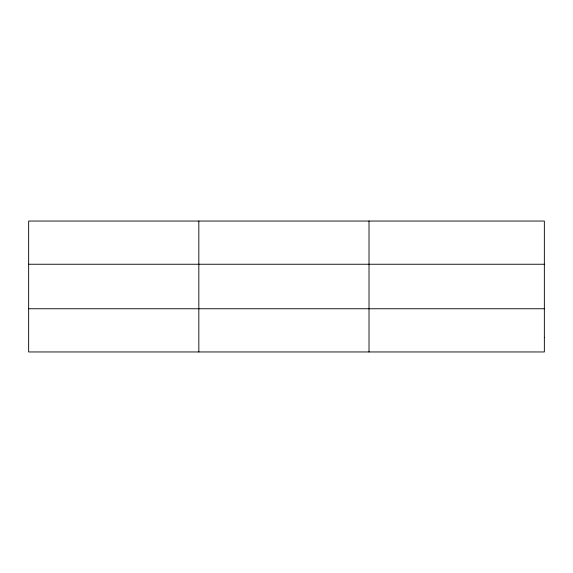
<?xml version="1.0" encoding="UTF-8"?>
<svg xmlns="http://www.w3.org/2000/svg" width="573" height="573" viewBox="0 0 573 573"><rect width="100%" height="100%" fill="white"/><g stroke="black" fill="none" stroke-linecap="round" stroke-linejoin="round"><path stroke-width="0.86" d="M198.831 221.042L198.831 351.958M369.012 221.042L369.012 351.958M28.65 264.246L544.35 264.246M28.65 308.754L544.35 308.754M544.35 337.554L544.35 351.958L28.65 351.958L28.65 221.042L544.35 221.042L544.35 337.554"/></g></svg>
